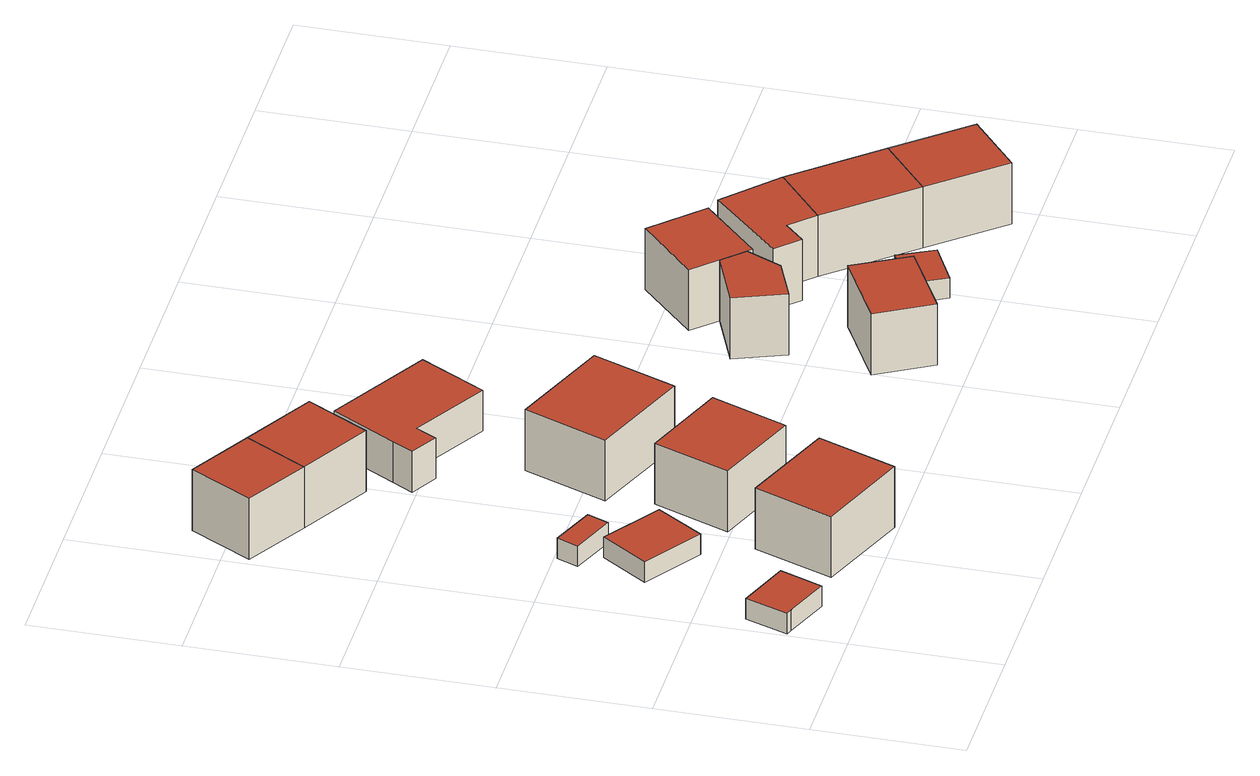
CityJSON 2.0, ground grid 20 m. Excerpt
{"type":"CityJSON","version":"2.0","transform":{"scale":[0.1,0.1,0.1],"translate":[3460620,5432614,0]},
"CityObjects":{
"building1":{"type":"Building","geometry":[{"type":"MultiSurface","lod":"2","boundaries":[[[0,1,2,3,4]],[[4,5,6,0]],[[0,6,7,1]],[[1,7,8,2]],[[2,8,9,3]],[[3,9,5,4]],[[9,8,7,6,5]]],"semantics":{"surfaces":[{"type":"GroundSurface"},{"type":"WallSurface"},{"type":"RoofSurface"}],"values":[0,1,1,1,1,1,2]}}]},
"building2":{"type":"Building","geometry":[{"type":"MultiSurface","lod":"2","boundaries":[[[10,11,12,13]],[[13,14,15,10]],[[10,15,16,11]],[[11,16,17,12]],[[12,17,14,13]],[[17,16,15,14]]],"semantics":{"surfaces":[{"type":"GroundSurface"},{"type":"WallSurface"},{"type":"RoofSurface"}],"values":[0,1,1,1,1,2]}}]},
"building3":{"type":"Building","geometry":[{"type":"MultiSurface","lod":"2","boundaries":[[[18,19,20,21]],[[21,22,23,18]],[[18,23,24,19]],[[19,24,25,20]],[[20,25,22,21]],[[25,24,23,22]]],"semantics":{"surfaces":[{"type":"GroundSurface"},{"type":"WallSurface"},{"type":"RoofSurface"}],"values":[0,1,1,1,1,2]}}]},
"building4":{"type":"Building","geometry":[{"type":"MultiSurface","lod":"2","boundaries":[[[26,27,28,29]],[[29,30,31,26]],[[26,31,32,27]],[[27,32,33,28]],[[28,33,30,29]],[[33,32,31,30]]],"semantics":{"surfaces":[{"type":"GroundSurface"},{"type":"WallSurface"},{"type":"RoofSurface"}],"values":[0,1,1,1,1,2]}}]},
"building5":{"type":"Building","geometry":[{"type":"MultiSurface","lod":"2","boundaries":[[[34,35,36,37]],[[37,38,39,34]],[[34,39,40,35]],[[35,40,41,36]],[[36,41,38,37]],[[41,40,39,38]]],"semantics":{"surfaces":[{"type":"GroundSurface"},{"type":"WallSurface"},{"type":"RoofSurface"}],"values":[0,1,1,1,1,2]}}]},
"building6":{"type":"Building","geometry":[{"type":"MultiSurface","lod":"2","boundaries":[[[42,43,44,45]],[[45,46,47,42]],[[42,47,48,43]],[[43,48,49,44]],[[44,49,46,45]],[[49,48,47,46]]],"semantics":{"surfaces":[{"type":"GroundSurface"},{"type":"WallSurface"},{"type":"RoofSurface"}],"values":[0,1,1,1,1,2]}}]},
"building7":{"type":"Building","geometry":[{"type":"MultiSurface","lod":"2","boundaries":[[[37,50,51,34]],[[34,39,38,37]],[[37,38,52,50]],[[50,52,53,51]],[[51,53,39,34]],[[53,52,38,39]]],"semantics":{"surfaces":[{"type":"GroundSurface"},{"type":"WallSurface"},{"type":"RoofSurface"}],"values":[0,1,1,1,1,2]}}]},
"building8":{"type":"Building","geometry":[{"type":"MultiSurface","lod":"2","boundaries":[[[54,55,56,57]],[[57,58,59,54]],[[54,59,60,55]],[[55,60,61,56]],[[56,61,58,57]],[[61,60,59,58]]],"semantics":{"surfaces":[{"type":"GroundSurface"},{"type":"WallSurface"},{"type":"RoofSurface"}],"values":[0,1,1,1,1,2]}}]},
"building9":{"type":"Building","geometry":[{"type":"MultiSurface","lod":"2","boundaries":[[[62,63,64,65,66,67,68]],[[68,69,70,62]],[[62,70,71,63]],[[63,71,72,64]],[[64,72,73,65]],[[65,73,74,66]],[[66,74,75,67]],[[67,75,69,68]],[[75,74,73,72,71,70,69]]],"semantics":{"surfaces":[{"type":"GroundSurface"},{"type":"WallSurface"},{"type":"RoofSurface"}],"values":[0,1,1,1,1,1,1,1,2]}}]},
"building10":{"type":"Building","geometry":[{"type":"MultiSurface","lod":"2","boundaries":[[[76,77,78,79]],[[79,80,81,76]],[[76,81,82,77]],[[77,82,83,78]],[[78,83,80,79]],[[83,82,81,80]]],"semantics":{"surfaces":[{"type":"GroundSurface"},{"type":"WallSurface"},{"type":"RoofSurface"}],"values":[0,1,1,1,1,2]}}]},
"building11":{"type":"Building","geometry":[{"type":"MultiSurface","lod":"2","boundaries":[[[84,85,86,87,88]],[[88,89,90,84]],[[84,90,91,85]],[[85,91,92,86]],[[86,92,93,87]],[[87,93,89,88]],[[93,92,91,90,89]]],"semantics":{"surfaces":[{"type":"GroundSurface"},{"type":"WallSurface"},{"type":"RoofSurface"}],"values":[0,1,1,1,1,1,2]}}]},
"building12":{"type":"Building","geometry":[{"type":"MultiSurface","lod":"2","boundaries":[[[87,94,95,96,97,88]],[[88,89,93,87]],[[87,93,98,94]],[[94,98,99,95]],[[95,99,100,96]],[[96,100,101,97]],[[97,101,89,88]],[[101,100,99,98,93,89]]],"semantics":{"surfaces":[{"type":"GroundSurface"},{"type":"WallSurface"},{"type":"RoofSurface"}],"values":[0,1,1,1,1,1,1,2]}}]},
"building13":{"type":"Building","geometry":[{"type":"MultiSurface","lod":"2","boundaries":[[[102,103,104,105]],[[105,106,107,102]],[[102,107,108,103]],[[103,108,109,104]],[[104,109,106,105]],[[109,108,107,106]]],"semantics":{"surfaces":[{"type":"GroundSurface"},{"type":"WallSurface"},{"type":"RoofSurface"}],"values":[0,1,1,1,1,2]}}]},
"building14":{"type":"Building","geometry":[{"type":"MultiSurface","lod":"2","boundaries":[[[110,111,112,113,114,115]],[[115,116,117,110]],[[110,117,118,111]],[[111,118,119,112]],[[112,119,120,113]],[[113,120,121,114]],[[114,121,116,115]],[[121,120,119,118,117,116]]],"semantics":{"surfaces":[{"type":"GroundSurface"},{"type":"WallSurface"},{"type":"RoofSurface"}],"values":[0,1,1,1,1,1,1,2]}}]},
"building15":{"type":"Building","geometry":[{"type":"MultiSurface","lod":"2","boundaries":[[[122,110,115,123]],[[123,124,125,122]],[[122,125,117,110]],[[110,117,116,115]],[[115,116,124,123]],[[116,117,125,124]]],"semantics":{"surfaces":[{"type":"GroundSurface"},{"type":"WallSurface"},{"type":"RoofSurface"}],"values":[0,1,1,1,1,2]}}]},
"building16":{"type":"Building","geometry":[{"type":"MultiSurface","lod":"2","boundaries":[[[123,126,127,122]],[[122,125,124,123]],[[123,124,128,126]],[[126,128,129,127]],[[127,129,125,122]],[[129,128,124,125]]],"semantics":{"surfaces":[{"type":"GroundSurface"},{"type":"WallSurface"},{"type":"RoofSurface"}],"values":[0,1,1,1,1,2]}}]}
},
"vertices":[
[14,76,0],[5,79,0],[26,137,0],[98,110,0],[76,52,0],[76,52,30],[14,76,30],[5,79,30],[26,137,30],[98,110,30],
[155,226,0],[77,278,0],[120,341,0],[197,289,0],[197,289,30],[155,226,30],[77,278,30],[120,341,30],
[153,343,0],[92,367,0],[104,396,0],[165,372,0],[165,372,30],[153,343,30],[92,367,30],[104,396,30],
[271,7,0],[142,56,0],[183,163,0],[312,113,0],[312,113,90],[271,7,90],[142,56,90],[183,163,90],
[97,717,0],[11,766,0],[59,850,0],[145,801,0],[145,801,90],[97,717,90],[11,766,90],[59,850,90],
[330,160,0],[212,205,0],[252,308,0],[370,263,0],[370,263,90],[330,160,90],[212,205,90],[252,308,90],
[243,746,0],[195,662,0],[243,746,90],[195,662,90],
[384,315,0],[244,369,0],[288,482,0],[428,428,0],[428,428,90],[384,315,90],[244,369,90],[288,482,90],
[363,554,0],[260,613,0],[244,585,0],[207,606,0],[223,634,0],[274,722,0],[413,643,0],[413,643,60],[363,554,60],[260,613,60],[244,585,60],[207,606,60],[223,634,60],[274,722,60],
[641,43,0],[600,117,0],[700,171,0],[740,97,0],[740,97,90],[641,43,90],[600,117,90],[700,171,90],
[680,252,0],[620,227,0],[594,295,0],[675,328,0],[702,300,0],[702,300,90],[680,252,90],[620,227,90],[594,295,90],[675,328,90],
[644,360,0],[722,435,0],[786,370,0],[708,294,0],[644,360,90],[722,435,90],[786,370,90],[708,294,90],
[792,64,0],[767,112,0],[826,142,0],[850,94,0],[850,94,30],[792,64,30],[767,112,30],[826,142,30],
[801,234,0],[770,266,0],[744,240,0],[715,270,0],[806,363,0],[876,297,0],[876,297,90],[801,234,90],[770,266,90],[744,240,90],[715,270,90],[806,363,90],
[895,123,0],[970,186,0],[970,186,90],[895,123,90],
[1049,92,0],[974,29,0],[1049,92,90],[974,29,90]
]}
